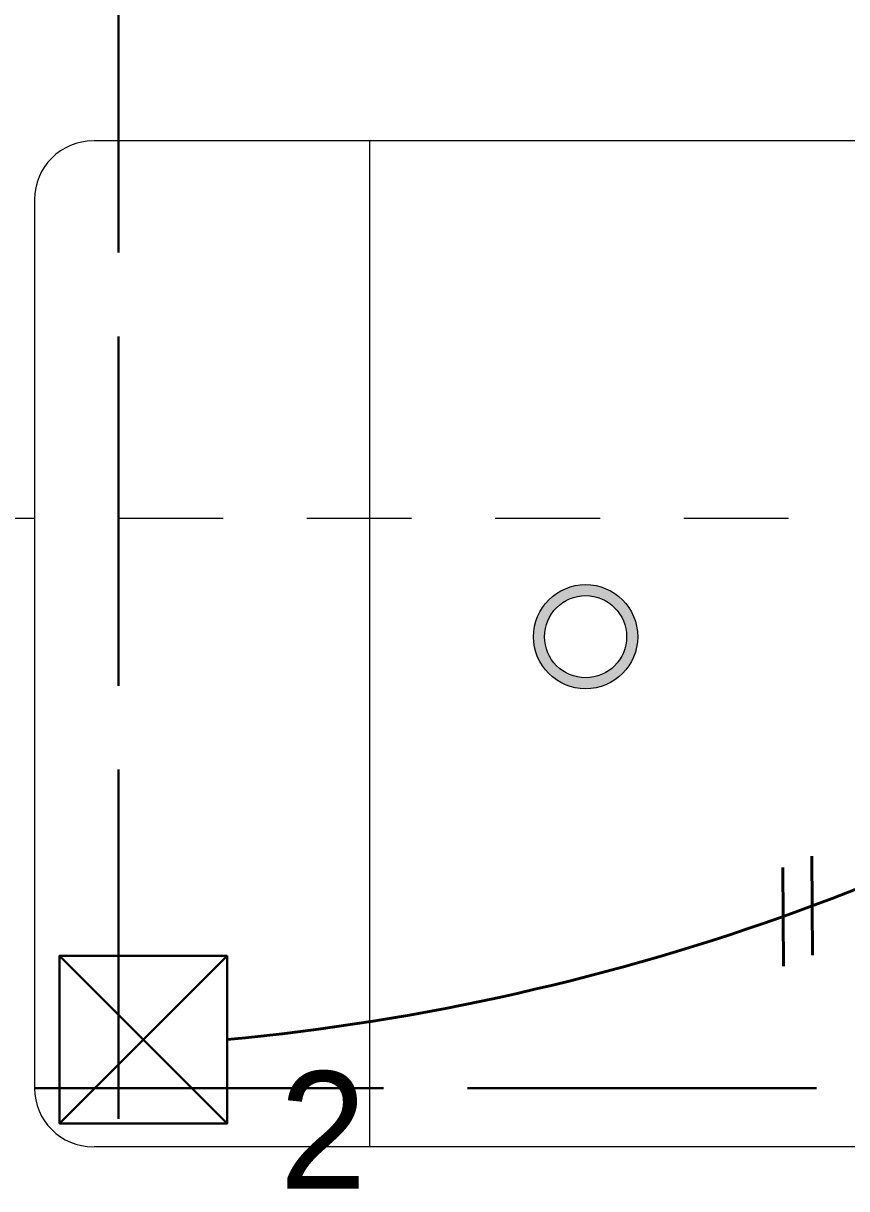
# Model space of a CAD drawing. Header units: metres. Extents: x 14 to 2416, y -346 to 476.
# Drawn here: x 139.713 to 140.696, y -69.871 to -68.481 of the extents above; entities that cross this region are included whole.
import ezdxf

# ---------------------------------------------------------------- set-up
doc = ezdxf.new("R2010")
doc.units = ezdxf.units.M
for name, pattern in [('0', [0]), ('CONTINUA', [0]), ('HIDDEN2', [0.1875, 0.125, -0.0625]), ('STYLE_03', [0.5, 0.416656, -0.083344])]:
    doc.linetypes.add(name, pattern=pattern)
doc.layers.get('0').update_dxf_attribs({"linetype": '0', "lineweight": 20})
for name, color, linetype, lineweight in [('A-ANNO-TEXT', 20, 'Continuous', 13), ('A-WALL', 250, 'Continuous', 20), ('baños', 251, 'Continuous', 0), ('E Registro Electrico', 36, 'Continuous', 30), ('E Salida Luces', 22, 'Continuous', 40), ('E Tuberia Emp Losa', 22, 'Continuous', 40), ('MAVA -LUMINARIAS', 1, 'Continuous', 18)]:
    doc.layers.add(name, color=color, linetype=linetype, lineweight=lineweight)
doc.layers.add('MAVA Luminarias', color=1, linetype='Continuous')
doc.layers.add('Techos 1', color=7, linetype='HIDDEN2', lineweight=9, true_color=0x42391a)
doc.styles.add('CENTURY GOTHIC', font='GOTHIC.TTF')

# ---------------------------------------------------------------- blocks, each defined once
blk = doc.blocks.new('downlight')
at = {"layer": 'MAVA -LUMINARIAS'}
h = blk.add_hatch(color=3, dxfattribs=at)
h.dxf.hatch_style = 1
h.paths.add_polyline_path([(-5.416, -22.4571, 1), (-5.2917, -22.4571, 1)])
h.paths.add_polyline_path([(-5.3048, -22.4571, -1), (-5.4029, -22.4571, -1)], flags=16)
at = {"layer": 'MAVA -LUMINARIAS', "color": 3}
for radius in [0.0622, 0.049]:
    blk.add_circle((-5.3539, -22.4571), radius, dxfattribs=at)
blk = doc.blocks.new('PL BASE 2N NASAS 09')
at = {"layer": 'A-WALL'}
for p, q in [((166.2975, -7.7617), (165.3681, -7.7617)), ((165.2975, -7.8317), (165.2975, -8.8917)), ((168.5775, -8.9617), (165.3681, -8.9617))]:
    blk.add_line(p, q, dxfattribs=at)
for centre, start, end in [((165.3675, -7.8317), 90, 180), ((165.3675, -8.8917), 180, 270)]:
    blk.add_arc(centre, 0.07, start, end, dxfattribs=at)
at = {"layer": 'baños'}
blk.add_line((165.6975, -7.7617), (165.6975, -8.9617), dxfattribs=at)
at = {"layer": 'Techos 1'}
blk.add_line((161.3475, -8.2117), (176.0975, -8.2117), dxfattribs=at)
blk = doc.blocks.new('PL MUEBLES 2N NASAS 09')
blk.add_blockref('PL BASE 2N NASAS 09', (49.9143, 62.717))
blk = doc.blocks.new('A$C595364de')
blk.add_blockref('PL MUEBLES 2N NASAS 09', (-199.5618, -36.6052))
blk = doc.blocks.new('*U383')
at = {"layer": 'E Registro Electrico'}
for p, q in [((1, 0.5), (0, -0.5)), ((1, -0.5), (0, 0.5))]:
    blk.add_line(p, q, dxfattribs=at)
blk.add_lwpolyline([(1, 0.5), (1, -0.5), (0, -0.5), (0, 0.5)], close=True, dxfattribs=at)
blk = doc.blocks.new('*U370')
for p, q in [((0.025, 1.368), (-1.049, -1.483)), ((0.987, 1.368), (-0.088, -1.483))]:
    blk.add_line(p, q)
blk = doc.blocks.new('*U664')
at = {"xscale": 0.03937007874015752, "yscale": 0.03937007874015752, "zscale": 0.03937007874015752, "rotation": 111.1296614405524}
blk.add_blockref('*U370', (-0.0026, 0.0003), dxfattribs=at)

msp = doc.modelspace()

# ---------------------------------------------------------------- linework, layer by layer
at = {"layer": 'E Salida Luces'}
msp.add_arc((139.6958, -66.9425, 0), 2.763, 275.4157, 304.4462, dxfattribs=at)
at = {"layer": 'MAVA Luminarias', "linetype": 'STYLE_03', "lineweight": 30}
for p, q in [((139.8267, -66.271), (139.8267, -69.821)), ((139.7266, -69.751), (143.0766, -69.751))]:
    msp.add_line(p, q, dxfattribs=at)

# ---------------------------------------------------------------- block references
at = {"layer": 'A-ANNO-TEXT'}
msp.add_blockref('A$C595364de', (124.0766, -86.9711), dxfattribs=at)
at = {"layer": 'E Salida Luces', "linetype": 'CONTINUA', "ltscale": 80, "xscale": 0.2, "yscale": 0.2, "zscale": 0.2}
msp.add_blockref('*U383', (139.7565, -69.6932), dxfattribs=at)
at = {"layer": 'E Tuberia Emp Losa', "xscale": 0.9842519685039484, "yscale": 0.9842519685039484, "zscale": 0.9842519685039484, "rotation": 270}
msp.add_blockref('*U664', (140.6376, -69.54, 0), dxfattribs=at)
at = {"layer": 'MAVA Luminarias'}
msp.add_blockref('downlight', (145.7383, -46.7554), dxfattribs=at)

# ---------------------------------------------------------------- texts
at = {"layer": 'E Tuberia Emp Losa', "insert": (140.0709, -69.801), "char_height": 0.14, "width": 0.276812, "attachment_point": 5, "style": 'CENTURY GOTHIC'}
msp.add_mtext('2 ', dxfattribs=at)

doc.saveas('drawing.dxf')
